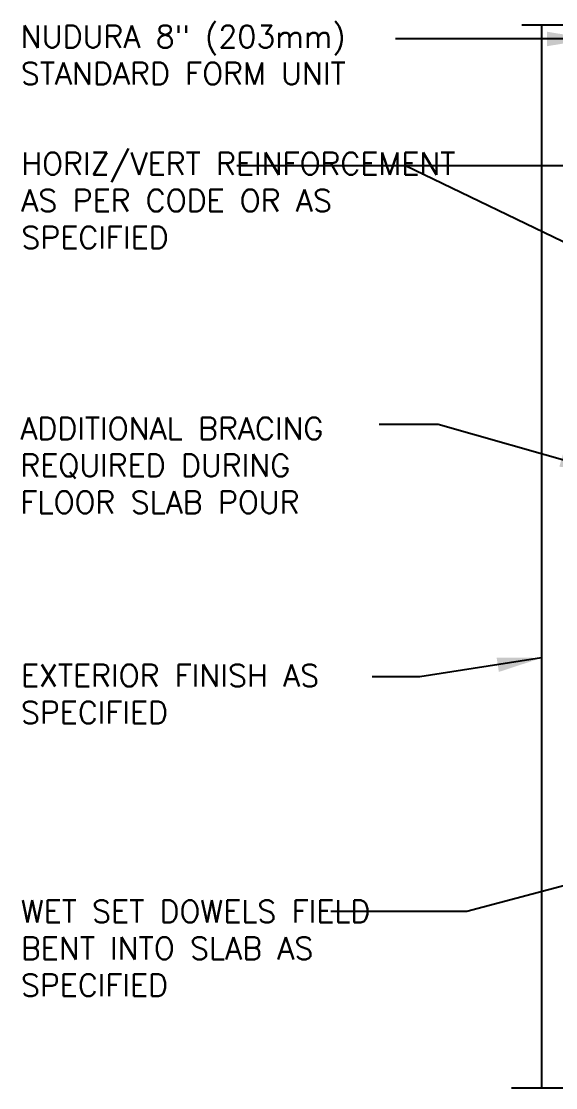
# Model space of a CAD drawing. Header units: inches. Extents: x 232.2 to 285.6, y 34.3 to 99.9.
# Drawn here: x 232.19 to 250.27, y 62.9 to 99.02 of the extents above; entities that cross this region are included whole.
import ezdxf

# ---------------------------------------------------------------- set-up
doc = ezdxf.new("R2010")
doc.units = ezdxf.units.IN
doc.header["$MEASUREMENT"] = 0
doc.layers.add('LINE9', color=9, linetype='Continuous')
doc.layers.add('TEXT', color=4, linetype='Continuous')
doc.styles.add('DIM', font='romans.shx', dxfattribs={"width": 0.7})
doc.styles.add('ROMANS', font='romans.shx', dxfattribs={"height": 0.75})
doc.dimstyles.new('ext_8', dxfattribs={"dimscale": 8, "dimtxt": 0.09375, "dimasz": 0.09375, "dimexe": 0.09375, "dimexo": 0.0625, "dimgap": 0.0625, "dimtad": 1, "dimdec": 1, "dimzin": 3, "dimdsep": 46, "dimlunit": 4, "dimtxsty": 'DIM', "dimcen": 0.09, "dimdle": 0.09375, "dimclrt": 4, "dimadec": 0, "dimazin": 0, "dimtfac": 1, "dimtdec": 1, "dimtmove": 2, "dimatfit": 3, "dimfxl": 1, "dimfrac": 2, "dimtolj": 1, "dimtzin": 0, "dimarcsym": 0})

msp = doc.modelspace()

# ---------------------------------------------------------------- linework, layer by layer
at = {"layer": 'LINE9'}
for p, q in [((249.12, 98.902), (256.039, 98.902)), ((249.789, 98.902), (249.789, 62.902)), ((248.771, 62.902), (256.367, 62.902))]:
    msp.add_line(p, q, dxfattribs=at)

# ---------------------------------------------------------------- texts
at = {"layer": 'TEXT', "char_height": 0.75, "attachment_point": 4, "style": 'ROMANS'}
for s, insert, width in [('NUDURA 8" (203mm) STANDARD FORM UNIT', (232.169, 97.878), 13.9131), ('HORIZ/VERT REINFORCEMENT AS PER CODE OR AS SPECIFIED', (232.185, 92.95), 16.22436), ('ADDITIONAL BRACING REQUIRED DURING FLOOR SLAB POUR', (232.155, 83.98), 12.17415), ('EXTERIOR FINISH AS SPECIFIED', (232.171, 76.236), 13.18701), ('WET SET DOWELS FIELD BENT INTO SLAB AS SPECIFIED', (232.171, 67.623), 13.18701)]:
    msp.add_mtext(s, dxfattribs=dict(at, insert=insert, width=width))

# ---------------------------------------------------------------- leaders
at = {"layer": 'TEXT'}
for points, override in [([(251.468, 98.423), (244.842, 98.423)], {"dimasz": 0.1875, "dimtad": 0}), ([(257.148, 94.129), (239.478, 94.129)], {"dimasz": 0.1875, "dimtad": 0}), ([(256.721, 88.555), (245.189, 94.129)], {"dimasz": 0.1875, "dimgap": 0.0625, "dimtad": 0}), ([(251.902, 83.759), (246.29, 85.367), (244.293, 85.367)], {"dimasz": 0.1875, "dimtad": 0}), ([(249.789, 77.459), (245.665, 76.816), (244.063, 76.816)], {"dimasz": 0.1875, "dimtad": 0}), ([(257.664, 71.633), (247.266, 68.865), (242.656, 68.865)], {"dimasz": 0.1875, "dimtad": 0})]:
    msp.add_leader(points, dimstyle='ext_8', override=override, dxfattribs=at)

doc.saveas('drawing.dxf')
